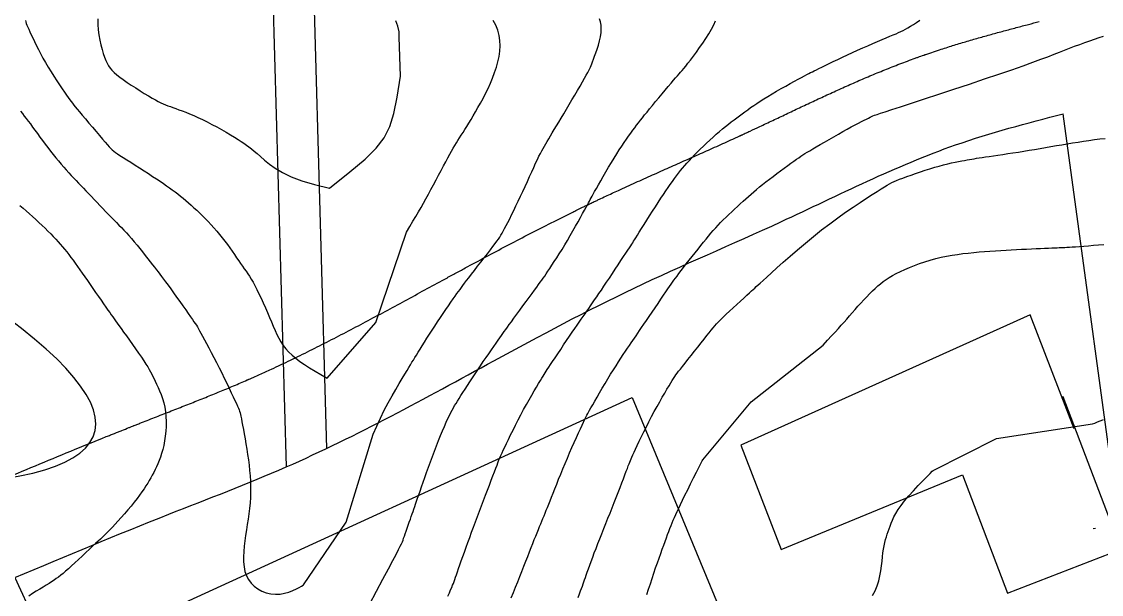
# Model space of a CAD drawing. Header units: millimetres. Extents: x 2899851 to 5794060, y -1331222 to -659598.
# Drawn here: x 3132783 to 3291428, y -836817 to -752620 of the extents above; entities that cross this region are included whole.
import ezdxf

# ---------------------------------------------------------------- set-up
doc = ezdxf.new("R2010")
doc.units = ezdxf.units.MM
doc.layers.add('b_WALL', color=137, linetype='Continuous', lineweight=25)
doc.layers.add('PDF_contours', color=7, linetype='Continuous')
doc.layers.add('ref', color=10, linetype='Continuous')

msp = doc.modelspace()

# ---------------------------------------------------------------- linework, layer by layer
at = {"layer": 'b_WALL', "color": 7, "extrusion": (0, 0, -1)}
msp.add_lwpolyline([(-3290560, -827142), (-3290231, -827184)], dxfattribs=at)
at = {"layer": 'PDF_contours', "color": 213, "lineweight": 25, "true_color": 0xd37cd5}
for points in [[(3133348, -752465), (3133398, -752666), (3133470, -752888), (3133566, -753137), (3133685, -753420), (3133829, -753746), (3134000, -754119), (3134196, -754547), (3134419, -755024), (3134669, -755546), (3134944, -756108), (3135245, -756704), (3135572, -757328), (3135924, -757976), (3136301, -758641), (3136702, -759318), (3137118, -759996), (3137539, -760663), (3137956, -761308), (3138359, -761919), (3138738, -762484), (3139083, -762993), (3139384, -763432), (3139637, -763797), (3139853, -764103), (3140048, -764372), (3140239, -764624), (3140442, -764881), (3140674, -765165), (3140950, -765497), (3141288, -765898), (3141697, -766382), (3142165, -766933), (3142670, -767528), (3143193, -768144), (3143715, -768757), (3144215, -769344), (3144674, -769881), (3145072, -770347), (3145396, -770723), (3145661, -771023), (3145888, -771265), (3146101, -771469), (3146320, -771654), (3146568, -771840), (3146866, -772044), (3147236, -772287), (3147694, -772583), (3148228, -772926), (3148820, -773305), (3149453, -773710), (3150108, -774129), (3150767, -774553), (3151413, -774969), (3152028, -775369), (3152598, -775742), (3153124, -776092), (3153613, -776422), (3154072, -776738), (3154505, -777044), (3154920, -777345), (3155322, -777645), (3155718, -777948), (3156112, -778260), (3156507, -778580), (3156903, -778911), (3157300, -779252), (3157701, -779606), (3158105, -779973), (3158513, -780353), (3158926, -780749), (3159345, -781160), (3159767, -781586), (3160191, -782025), (3160614, -782477), (3161034, -782941), (3161448, -783415), (3161856, -783899), (3162253, -784392), (3162639, -784891), (3163013, -785393), (3163374, -785893), (3163721, -786386), (3164055, -786867), (3164374, -787331), (3164679, -787774), (3164968, -788190), (3165243, -788578), (3165505, -788947), (3165760, -789309), (3166011, -789676), (3166263, -790060), (3166519, -790473), (3166783, -790927), (3167059, -791435), (3167350, -792004), (3167653, -792626), (3167964, -793289), (3168279, -793979), (3168593, -794685), (3168902, -795393), (3169202, -796092), (3169489, -796768), (3169761, -797412), (3170025, -798024), (3170292, -798607), (3170572, -799164), (3170875, -799697), (3171211, -800209), (3171589, -800704), (3172020, -801183), (3172513, -801651), (3173068, -802112), (3173685, -802571), (3174363, -803034), (3175102, -803505), (3175900, -803990), (3176757, -804493), (3177673, -805021)], [(3189314, -783557), (3189814, -782731), (3190273, -781969), (3190697, -781259), (3191094, -780585), (3191471, -779936), (3191835, -779297), (3192195, -778655), (3192556, -777996), (3192925, -777312), (3193299, -776609), (3193673, -775899), (3194044, -775193), (3194406, -774503), (3194756, -773839), (3195088, -773214), (3195398, -772639), (3195684, -772121), (3195949, -771653), (3196198, -771226), (3196436, -770828), (3196668, -770450), (3196899, -770079), (3197135, -769707), (3197380, -769322), (3197639, -768915), (3197911, -768483), (3198198, -768024), (3198499, -767537), (3198814, -767019), (3199141, -766468), (3199483, -765884), (3199837, -765263), (3200203, -764606), (3200575, -763915), (3200947, -763196), (3201310, -762452), (3201659, -761690), (3201985, -760913), (3202283, -760126), (3202546, -759334), (3202766, -758541), (3202935, -757750), (3203047, -756963), (3203092, -756182), (3203065, -755410), (3202957, -754649), (3202760, -753902), (3202467, -753170), (3202074, -752457)]]:
    msp.add_lwpolyline(points, dxfattribs=at)
at = {"layer": 'PDF_contours', "color": 32, "lineweight": 25, "true_color": 0xcc6928}
msp.add_lwpolyline([(3143985, -752238), (3143995, -753033), (3144051, -753819), (3144147, -754588), (3144276, -755330), (3144429, -756037), (3144601, -756699), (3144783, -757307), (3144969, -757852), (3145154, -758329), (3145346, -758747), (3145554, -759120), (3145789, -759461), (3146060, -759783), (3146379, -760100), (3146755, -760425), (3147198, -760772), (3147714, -761149), (3148289, -761550), (3148905, -761964), (3149544, -762381), (3150187, -762789), (3150815, -763178), (3151411, -763537), (3151957, -763855), (3152439, -764125), (3152865, -764351), (3153250, -764542), (3153606, -764706), (3153948, -764851), (3154288, -764985), (3154641, -765116), (3155020, -765253), (3155436, -765403), (3155890, -765568), (3156381, -765752), (3156909, -765956), (3157470, -766184), (3158066, -766437), (3158693, -766717), (3159350, -767028), (3160036, -767369), (3160738, -767734), (3161444, -768114), (3162140, -768501), (3162815, -768885), (3163455, -769259), (3164048, -769613), (3164580, -769939), (3165044, -770233), (3165454, -770504), (3165831, -770767), (3166193, -771037), (3166560, -771328), (3166953, -771655), (3167389, -772032), (3167891, -772474), (3168478, -772989), (3169187, -773562), (3170052, -774173), (3171111, -774802), (3172401, -775428), (3173958, -776031), (3175819, -776590), (3178020, -777085), (3180992, -774717), (3183243, -772823), (3184895, -771212), (3186069, -769690), (3186889, -768065), (3187475, -766144), (3187950, -763734), (3188436, -760642), (3188277, -754926), (3188247, -754117), (3188061, -753303), (3187752, -752495)], dxfattribs=at)
at = {"layer": 'PDF_contours', "color": 177, "lineweight": 25, "true_color": 0x293189}
for points in [[(3174200, -835411), (3180445, -826213), (3184454, -813250), (3184958, -812064), (3185504, -810893), (3186074, -809755), (3186652, -808663), (3187223, -807634), (3187768, -806682), (3188273, -805822), (3188720, -805071), (3189098, -804437), (3189416, -803905), (3189686, -803453), (3189921, -803059), (3190136, -802703), (3190341, -802362), (3190552, -802016), (3190780, -801642), (3191037, -801223), (3191322, -800761), (3191633, -800260), (3191967, -799726), (3192322, -799165), (3192694, -798581), (3193082, -797981), (3193482, -797369), (3193892, -796752), (3194305, -796136), (3194715, -795532), (3195116, -794947), (3195501, -794389), (3195863, -793868), (3196196, -793391), (3196493, -792967), (3196751, -792600), (3196981, -792277), (3197194, -791980), (3197405, -791691), (3197627, -791393), (3197872, -791069), (3198155, -790699), (3198488, -790268), (3198879, -789762), (3199318, -789197), (3199788, -788593), (3200273, -787969), (3200756, -787346), (3201222, -786744), (3201653, -786184), (3202034, -785685), (3202354, -785261), (3202619, -784901), (3202842, -784586), (3203035, -784297), (3203210, -784017), (3203379, -783726), (3203554, -783407), (3203748, -783041), (3203970, -782614), (3204219, -782128), (3204492, -781588), (3204784, -781002), (3205093, -780374), (3205415, -779711), (3205745, -779019), (3206082, -778305), (3206420, -777574), (3206758, -776837), (3207090, -776105), (3207414, -775388), (3207726, -774698), (3208023, -774045), (3208301, -773439), (3208557, -772893), (3208789, -772413), (3209002, -771988), (3209201, -771605), (3209394, -771251), (3209586, -770912), (3209784, -770574), (3209994, -770223), (3210222, -769846), (3210474, -769431), (3210749, -768977), (3211046, -768486), (3211365, -767959), (3211703, -767397), (3212060, -766801), (3212435, -766174), (3212826, -765516), (3213231, -764831), (3213643, -764131), (3214052, -763433), (3214449, -762751), (3214827, -762100), (3215175, -761495), (3215486, -760953), (3215750, -760487), (3215962, -760107), (3216129, -759797), (3216263, -759535), (3216375, -759298), (3216475, -759064), (3216574, -758811), (3216684, -758517), (3216815, -758160), (3216975, -757724), (3217155, -757219), (3217343, -756662), (3217525, -756069), (3217690, -755458), (3217826, -754845), (3217919, -754247), (3217957, -753681), (3217931, -753158), (3217844, -752677), (3217700, -752228)], [(3132622, -765801), (3132904, -766153), (3133182, -766503), (3133465, -766865), (3133760, -767250), (3134073, -767670), (3134403, -768120), (3134749, -768596), (3135108, -769091), (3135478, -769599), (3135857, -770116), (3136243, -770634), (3136633, -771148), (3137026, -771652), (3137419, -772146), (3137813, -772629), (3138205, -773099), (3138593, -773555), (3138977, -773997), (3139354, -774424), (3139725, -774835), (3140087, -775230), (3140443, -775613), (3140796, -775987), (3141150, -776359), (3141507, -776731), (3141871, -777110), (3142244, -777499), (3142630, -777902), (3143030, -778324), (3143442, -778760), (3143862, -779205), (3144286, -779653), (3144710, -780101), (3145131, -780542), (3145544, -780972), (3145945, -781385), (3146333, -781778), (3146709, -782157), (3147078, -782527), (3147442, -782897), (3147806, -783273), (3148173, -783662), (3148548, -784071), (3148934, -784508), (3149333, -784976), (3149740, -785468), (3150150, -785974), (3150556, -786484), (3150952, -786988), (3151331, -787475), (3151688, -787935), (3152016, -788359), (3152312, -788740), (3152584, -789089), (3152842, -789422), (3153096, -789752), (3153358, -790096), (3153638, -790469), (3153946, -790885), (3154293, -791359), (3154686, -791901), (3155114, -792496), (3155563, -793123), (3156018, -793762), (3156466, -794391), (3156890, -794991), (3157278, -795539), (3157614, -796017), (3157889, -796409), (3158112, -796731), (3158296, -797005), (3158456, -797252), (3158605, -797496), (3158757, -797757), (3158926, -798058), (3159125, -798421), (3159365, -798862), (3159643, -799377), (3159955, -799957), (3160293, -800593), (3160652, -801274), (3161026, -801992), (3161410, -802737), (3161797, -803499), (3162182, -804269), (3162559, -805034), (3162923, -805781), (3163268, -806496), (3163589, -807167), (3163879, -807779), (3164134, -808321), (3164347, -808778), (3164515, -809143), (3164645, -809436), (3164744, -809678), (3164821, -809895), (3164884, -810111), (3164941, -810350), (3165000, -810635), (3165070, -810990), (3165157, -811435), (3165259, -811962), (3165373, -812562), (3165495, -813221), (3165622, -813929), (3165750, -814674), (3165876, -815444), (3165996, -816229), (3166106, -817017), (3166205, -817808), (3166288, -818600), (3166355, -819394), (3166402, -820189), (3166427, -820984), (3166426, -821780), (3166399, -822576), (3166342, -823371), (3166261, -824167), (3166161, -824961), (3166048, -825756), (3165928, -826551), (3165805, -827345), (3165686, -828140), (3165577, -828935), (3165484, -829729), (3165416, -830515), (3165383, -831286), (3165395, -832034), (3165464, -832752), (3165598, -833432), (3165808, -834067), (3166104, -834648), (3166492, -835169), (3166963, -835624), (3167502, -836011), (3168097, -836325), (3168733, -836561), (3169396, -836715), (3170074, -836785), (3170752, -836764), (3171416, -836655), (3172048, -836478), (3172633, -836258), (3173151, -836020), (3173586, -835790), (3173919, -835592), (3174134, -835454), (3174213, -835399)]]:
    msp.add_lwpolyline(points, dxfattribs=at)
at = {"layer": 'PDF_contours', "color": 3, "lineweight": 25}
for points in [[(3183912, -838276), (3184938, -836345), (3185877, -834579), (3186682, -833061), (3187322, -831853), (3187808, -830929), (3188167, -830238), (3188423, -829732), (3188601, -829361), (3188725, -829077), (3188821, -828830), (3188914, -828571), (3189024, -828262), (3189150, -827903), (3189290, -827506), (3189439, -827083), (3189593, -826646), (3189747, -826206), (3189898, -825776), (3190042, -825365), (3190175, -824983), (3190301, -824620), (3190423, -824266), (3190547, -823906), (3190675, -823531), (3190814, -823126), (3190966, -822680), (3191135, -822180), (3191327, -821618), (3191538, -820999), (3191768, -820331), (3192015, -819622), (3192276, -818880), (3192551, -818113), (3192837, -817330), (3193132, -816539), (3193434, -815748), (3193740, -814966), (3194045, -814203), (3194345, -813466), (3194637, -812767), (3194917, -812112), (3195180, -811512), (3195422, -810975), (3195642, -810507), (3195843, -810097), (3196034, -809729), (3196220, -809390), (3196409, -809064), (3196608, -808737), (3196823, -808393), (3197060, -808019), (3197326, -807602), (3197619, -807144), (3197936, -806650), (3198276, -806125), (3198635, -805574), (3199010, -805002), (3199399, -804413), (3199800, -803813), (3200209, -803207), (3200621, -802602), (3201029, -802008), (3201427, -801431), (3201808, -800881), (3202167, -800365), (3202498, -799892), (3202793, -799469), (3203050, -799101), (3203278, -798774), (3203490, -798473), (3203698, -798178), (3203915, -797873), (3204153, -797542), (3204426, -797166), (3204744, -796728), (3205117, -796218), (3205535, -795649), (3205982, -795040), (3206444, -794411), (3206906, -793782), (3207355, -793173), (3207775, -792602), (3208151, -792089), (3208474, -791649), (3208751, -791270), (3208994, -790934), (3209214, -790626), (3209423, -790329), (3209634, -790024), (3209857, -789696), (3210105, -789327), (3210387, -788904), (3210701, -788429), (3211042, -787907), (3211406, -787343), (3211787, -786743), (3212181, -786111), (3212584, -785454), (3212990, -784776), (3213396, -784083), (3213794, -783388), (3214180, -782704), (3214547, -782043), (3214891, -781419), (3215204, -780844), (3215482, -780331), (3215718, -779894), (3215909, -779538), (3216066, -779249), (3216200, -779002), (3216325, -778776), (3216452, -778546), (3216594, -778292), (3216763, -777989), (3216972, -777616), (3217231, -777155), (3217533, -776617), (3217872, -776019), (3218239, -775376), (3218626, -774704), (3219025, -774021), (3219429, -773342), (3219828, -772683), (3220216, -772059), (3220592, -771471), (3220956, -770916), (3221306, -770394), (3221644, -769903), (3221968, -769441), (3222279, -769007), (3222576, -768600), (3222860, -768217), (3223138, -767849), (3223415, -767487), (3223700, -767123), (3223999, -766746), (3224319, -766348), (3224668, -765919), (3225052, -765451), (3225476, -764936), (3225929, -764388), (3226400, -763822), (3226875, -763252), (3227341, -762694), (3227788, -762165), (3228200, -761678), (3228567, -761250), (3228879, -760889), (3229147, -760583), (3229387, -760311), (3229612, -760052), (3229840, -759787), (3230083, -759496), (3230358, -759158), (3230679, -758755), (3231056, -758270), (3231480, -757715), (3231934, -757104), (3232405, -756451), (3232876, -755773), (3233333, -755083), (3233760, -754399), (3234142, -753733), (3234469, -753099), (3234744, -752499)], [(3132543, -779669), (3132996, -780053), (3133457, -780449), (3133924, -780860), (3134394, -781282), (3134863, -781711), (3135328, -782144), (3135783, -782576), (3136225, -783004), (3136651, -783424), (3137056, -783831), (3137437, -784225), (3137798, -784606), (3138140, -784980), (3138469, -785350), (3138787, -785720), (3139098, -786094), (3139405, -786476), (3139713, -786870), (3140024, -787281), (3140340, -787708), (3140663, -788153), (3140995, -788618), (3141337, -789103), (3141691, -789609), (3142059, -790137), (3142442, -790689), (3142840, -791262), (3143248, -791849), (3143657, -792438), (3144061, -793017), (3144451, -793576), (3144819, -794104), (3145159, -794590), (3145462, -795022), (3145724, -795394), (3145955, -795720), (3146167, -796019), (3146374, -796307), (3146588, -796605), (3146822, -796930), (3147089, -797301), (3147402, -797736), (3147768, -798247), (3148179, -798822), (3148619, -799439), (3149073, -800081), (3149527, -800727), (3149966, -801358), (3150376, -801955), (3150741, -802497), (3151052, -802972), (3151314, -803388), (3151536, -803761), (3151731, -804105), (3151907, -804435), (3152074, -804767), (3152244, -805115), (3152426, -805495), (3152626, -805918), (3152840, -806385), (3153060, -806894), (3153275, -807441), (3153478, -808025), (3153660, -808642), (3153812, -809290), (3153927, -809967), (3153996, -810670), (3154023, -811388), (3154011, -812115), (3153964, -812839), (3153888, -813552), (3153784, -814245), (3153659, -814908), (3153516, -815531), (3153358, -816109), (3153188, -816644), (3153007, -817142), (3152817, -817608), (3152618, -818049), (3152413, -818469), (3152203, -818876), (3151990, -819273), (3151773, -819668), (3151549, -820065), (3151312, -820467), (3151056, -820881), (3150777, -821311), (3150469, -821761), (3150126, -822236), (3149743, -822740), (3149318, -823276), (3148859, -823834), (3148381, -824400), (3147894, -824964), (3147412, -825511), (3146946, -826030), (3146510, -826508), (3146116, -826932), (3145772, -827296), (3145467, -827609), (3145188, -827888), (3144919, -828148), (3144645, -828407), (3144353, -828680), (3144027, -828982), (3143653, -829331), (3143221, -829736), (3142741, -830188), (3142227, -830672), (3141695, -831173), (3141157, -831676), (3140629, -832166), (3140126, -832628), (3139661, -833047), (3139246, -833412), (3138872, -833730), (3138526, -834009), (3138198, -834261), (3137875, -834495), (3137545, -834722), (3137195, -834950), (3136813, -835192), (3136391, -835453), (3135932, -835736), (3135444, -836039), (3134931, -836360), (3134403, -836700), (3133865, -837055)]]:
    msp.add_lwpolyline(points, dxfattribs=at)
at = {"layer": 'PDF_contours', "color": 67, "lineweight": 25, "true_color": 0x72732f}
msp.add_lwpolyline([(3195409, -837066), (3195634, -836566), (3195820, -836144), (3195974, -835787), (3196103, -835474), (3196217, -835189), (3196321, -834911), (3196425, -834623), (3196537, -834305), (3196663, -833939), (3196811, -833510), (3196980, -833021), (3197168, -832477), (3197374, -831886), (3197597, -831253), (3197834, -830585), (3198084, -829888), (3198345, -829169), (3198615, -828433), (3198894, -827684), (3199179, -826923), (3199470, -826153), (3199764, -825376), (3200061, -824594), (3200360, -823810), (3200658, -823026), (3200955, -822246), (3201245, -821479), (3201526, -820738), (3201793, -820034), (3202041, -819378), (3202266, -818782), (3202464, -818258), (3202630, -817816), (3202764, -817463), (3202871, -817181), (3202964, -816945), (3203052, -816732), (3203144, -816518), (3203252, -816279), (3203386, -815992), (3203555, -815631), (3203767, -815180), (3204021, -814646), (3204311, -814040), (3204632, -813378), (3204981, -812671), (3205351, -811933), (3205738, -811177), (3206138, -810415), (3206545, -809661), (3206952, -808924), (3207353, -808214), (3207739, -807540), (3208105, -806912), (3208442, -806339), (3208744, -805830), (3209003, -805395), (3209216, -805038), (3209393, -804742), (3209548, -804486), (3209695, -804247), (3209848, -804005), (3210021, -803738), (3210229, -803423), (3210484, -803038), (3210797, -802570), (3211160, -802029), (3211560, -801434), (3211985, -800802), (3212423, -800153), (3212862, -799505), (3213290, -798875), (3213693, -798282), (3214064, -797740), (3214404, -797245), (3214718, -796789), (3215013, -796363), (3215294, -795958), (3215566, -795567), (3215835, -795180), (3216105, -794790), (3216383, -794389), (3216671, -793972), (3216970, -793536), (3217284, -793077), (3217614, -792591), (3217964, -792075), (3218334, -791526), (3218727, -790939), (3219144, -790314), (3219575, -789665), (3220010, -789009), (3220437, -788362), (3220846, -787742), (3221227, -787165), (3221567, -786649), (3221856, -786210), (3222087, -785858), (3222272, -785577), (3222426, -785342), (3222563, -785130), (3222700, -784916), (3222851, -784678), (3223031, -784390), (3223257, -784031), (3223539, -783581), (3223871, -783053), (3224242, -782462), (3224641, -781828), (3225059, -781166), (3225485, -780495), (3225908, -779832), (3226318, -779194), (3226707, -778595), (3227074, -778035), (3227424, -777510), (3227758, -777018), (3228079, -776553), (3228390, -776113), (3228695, -775694), (3228995, -775292), (3229293, -774904), (3229593, -774525), (3229900, -774152), (3230215, -773781), (3230544, -773407), (3230889, -773026), (3231255, -772635), (3231645, -772229), (3232062, -771805), (3232501, -771368), (3232957, -770923), (3233425, -770476), (3233899, -770031), (3234375, -769594), (3234848, -769172), (3235310, -768768), (3235760, -768387), (3236197, -768028), (3236623, -767687), (3237040, -767362), (3237451, -767050), (3237857, -766746), (3238260, -766450), (3238661, -766156), (3239065, -765864), (3239475, -765569), (3239898, -765270), (3240340, -764964), (3240808, -764650), (3241307, -764323), (3241843, -763982), (3242423, -763625), (3243049, -763251), (3243707, -762866), (3244380, -762479), (3245051, -762100), (3245704, -761735), (3246320, -761394), (3246883, -761085), (3247376, -760817), (3247787, -760596), (3248132, -760412), (3248429, -760257), (3248700, -760118), (3248964, -759986), (3249242, -759850), (3249554, -759698), (3249921, -759519), (3250357, -759307), (3250861, -759063), (3251424, -758790), (3252038, -758495), (3252696, -758182), (3253390, -757855), (3254112, -757519), (3254854, -757179), (3255609, -756838), (3256365, -756502), (3257113, -756174), (3257842, -755857), (3258541, -755556), (3259200, -755274), (3259808, -755016), (3260355, -754785), (3260833, -754583), (3261255, -754403), (3261633, -754237), (3261982, -754075), (3262318, -753911), (3262655, -753735), (3263006, -753537), (3263388, -753311), (3263810, -753049), (3264272, -752754), (3264767, -752431)], dxfattribs=at)
at = {"layer": 'PDF_contours', "color": 242, "lineweight": 25, "true_color": 0xcc2026}
msp.add_lwpolyline([(3204720, -837296), (3205040, -836536), (3205362, -835761), (3205679, -834982), (3205990, -834205), (3206294, -833437), (3206589, -832682), (3206874, -831948), (3207148, -831239), (3207410, -830563), (3207658, -829924), (3207892, -829326), (3208112, -828769), (3208320, -828247), (3208516, -827757), (3208703, -827294), (3208882, -826856), (3209053, -826437), (3209218, -826034), (3209379, -825643), (3209538, -825255), (3209699, -824862), (3209865, -824456), (3210038, -824028), (3210223, -823570), (3210422, -823074), (3210638, -822530), (3210874, -821933), (3211129, -821288), (3211401, -820601), (3211688, -819879), (3211990, -819130), (3212304, -818360), (3212629, -817576), (3212963, -816785), (3213304, -815995), (3213645, -815218), (3213980, -814465), (3214303, -813750), (3214607, -813084), (3214885, -812479), (3215130, -811949), (3215337, -811505), (3215500, -811154), (3215630, -810877), (3215740, -810650), (3215843, -810447), (3215951, -810245), (3216076, -810018), (3216233, -809741), (3216433, -809391), (3216686, -808949), (3216987, -808425), (3217328, -807835), (3217699, -807196), (3218093, -806523), (3218501, -805833), (3218914, -805142), (3219325, -804468), (3219725, -803822), (3220113, -803208), (3220486, -802627), (3220844, -802079), (3221184, -801565), (3221505, -801084), (3221807, -800638), (3222086, -800225), (3222344, -799846), (3222587, -799489), (3222823, -799141), (3223063, -798790), (3223313, -798423), (3223582, -798027), (3223880, -797590), (3224214, -797099), (3224590, -796547), (3224998, -795945), (3225427, -795314), (3225863, -794671), (3226295, -794035), (3226710, -793424), (3227095, -792856), (3227439, -792350), (3227732, -791918), (3227984, -791548), (3228207, -791223), (3228416, -790926), (3228622, -790637), (3228839, -790340), (3229080, -790017), (3229358, -789651), (3229683, -789228), (3230048, -788755), (3230445, -788245), (3230864, -787709), (3231296, -787159), (3231731, -786607), (3232161, -786064), (3232576, -785544), (3232970, -785053), (3233344, -784592), (3233704, -784154), (3234057, -783736), (3234406, -783331), (3234757, -782936), (3235116, -782545), (3235487, -782153), (3235875, -781757), (3236278, -781359), (3236690, -780959), (3237110, -780561), (3237532, -780167), (3237953, -779778), (3238370, -779398), (3238778, -779029), (3239176, -778671), (3239567, -778321), (3239958, -777977), (3240356, -777632), (3240765, -777285), (3241193, -776930), (3241644, -776563), (3242127, -776180), (3242642, -775780), (3243182, -775368), (3243733, -774953), (3244285, -774542), (3244824, -774146), (3245340, -773770), (3245818, -773425), (3246248, -773118), (3246623, -772854), (3246954, -772624), (3247260, -772418), (3247558, -772224), (3247865, -772030), (3248201, -771826), (3248581, -771598), (3249024, -771336), (3249542, -771032), (3250125, -770692), (3250756, -770326), (3251420, -769942), (3252102, -769552), (3252785, -769164), (3253453, -768789), (3254091, -768435), (3254686, -768112), (3255233, -767819), (3255732, -767556), (3256182, -767323), (3256582, -767119), (3256930, -766944), (3257227, -766797), (3257470, -766677), (3257669, -766580), (3257865, -766492), (3258111, -766395), (3258459, -766270), (3258962, -766098), (3259671, -765863), (3260638, -765545), (3261916, -765127), (3263534, -764597), (3265435, -763974), (3267538, -763282), (3269762, -762548), (3272029, -761796), (3274256, -761052), (3276365, -760340), (3278275, -759687), (3279925, -759111), (3281332, -758608), (3282534, -758167), (3283568, -757778), (3284471, -757431), (3285279, -757114), (3286030, -756819), (3286761, -756533), (3287500, -756250), (3288247, -755971), (3288991, -755700), (3289723, -755441), (3290433, -755199), (3291111, -754977), (3291747, -754781)], dxfattribs=at)
at = {"layer": 'PDF_contours', "color": 175, "lineweight": 25, "true_color": 0x4553a5}
msp.add_lwpolyline([(3214569, -837269), (3214753, -836752), (3214911, -836308), (3215047, -835925), (3215168, -835587), (3215279, -835276), (3215387, -834975), (3215497, -834668), (3215615, -834338), (3215747, -833968), (3215898, -833544), (3216069, -833067), (3216257, -832542), (3216464, -831973), (3216687, -831366), (3216926, -830724), (3217180, -830052), (3217448, -829354), (3217729, -828636), (3218021, -827900), (3218321, -827151), (3218627, -826391), (3218936, -825625), (3219245, -824856), (3219553, -824087), (3219857, -823323), (3220154, -822567), (3220440, -821828), (3220714, -821116), (3220972, -820441), (3221211, -819810), (3221428, -819235), (3221619, -818725), (3221782, -818288), (3221917, -817930), (3222029, -817634), (3222128, -817377), (3222225, -817139), (3222327, -816897), (3222446, -816629), (3222589, -816313), (3222767, -815928), (3222986, -815458), (3223244, -814909), (3223536, -814295), (3223858, -813627), (3224204, -812919), (3224571, -812183), (3224953, -811431), (3225346, -810678), (3225744, -809933), (3226142, -809208), (3226533, -808510), (3226911, -807848), (3227269, -807230), (3227602, -806665), (3227902, -806162), (3228164, -805729), (3228385, -805370), (3228575, -805068), (3228749, -804804), (3228921, -804555), (3229107, -804302), (3229319, -804023), (3229573, -803697), (3229883, -803303), (3230258, -802828), (3230686, -802286), (3231152, -801696), (3231638, -801081), (3232129, -800461), (3232606, -799858), (3233054, -799291), (3233457, -798782), (3233802, -798346), (3234102, -797971), (3234372, -797641), (3234630, -797338), (3234893, -797045), (3235176, -796745), (3235496, -796420), (3235871, -796054), (3236310, -795634), (3236801, -795173), (3237323, -794687), (3237857, -794194), (3238383, -793710), (3238882, -793254), (3239334, -792842), (3239719, -792491), (3240026, -792211), (3240277, -791983), (3240501, -791779), (3240727, -791573), (3240987, -791337), (3241309, -791044), (3241723, -790667), (3242259, -790178), (3242939, -789560), (3243751, -788826), (3244676, -787999), (3245696, -787102), (3246789, -786155), (3247938, -785184), (3249123, -784209), (3250324, -783253), (3251524, -782336), (3252704, -781466), (3253848, -780650), (3254940, -779893), (3255965, -779201), (3256904, -778580), (3257742, -778035), (3258463, -777573), (3259057, -777196), (3259544, -776892), (3259952, -776647), (3260308, -776447), (3260640, -776278), (3260974, -776124), (3261339, -775971), (3261761, -775805), (3262261, -775615), (3262832, -775404), (3263459, -775177), (3264129, -774942), (3264826, -774704), (3265536, -774469), (3266245, -774245), (3266939, -774036), (3267606, -773849), (3268242, -773683), (3268845, -773535), (3269414, -773405), (3269949, -773291), (3270446, -773190), (3270905, -773101), (3271324, -773023), (3271705, -772953), (3272059, -772889), (3272399, -772829), (3272741, -772772), (3273096, -772714), (3273481, -772653), (3273908, -772587), (3274391, -772515), (3274941, -772434), (3275553, -772344), (3276217, -772246), (3276925, -772141), (3277669, -772030), (3278439, -771913), (3279227, -771791), (3280023, -771665), (3280821, -771535), (3281619, -771402), (3282417, -771267), (3283215, -771131), (3284013, -770994), (3284811, -770857), (3285609, -770721), (3286408, -770586), (3287206, -770454), (3288004, -770325), (3288801, -770201), (3289599, -770083), (3290397, -769973), (3291195, -769872), (3291992, -769782)], dxfattribs=at)
at = {"layer": 'PDF_contours', "color": 219, "lineweight": 25, "true_color": 0x642065}
msp.add_lwpolyline([(3177673, -805021), (3184832, -796831), (3189314, -783557)], dxfattribs=at)
at = {"layer": 'PDF_contours', "color": 114, "lineweight": 25, "true_color": 0x129a48}
msp.add_lwpolyline([(3224650, -836833), (3224901, -836041), (3225158, -835249), (3225419, -834462), (3225680, -833687), (3225940, -832928), (3226196, -832191), (3226446, -831482), (3226686, -830806), (3226914, -830168), (3227129, -829573), (3227331, -829018), (3227522, -828499), (3227703, -828012), (3227878, -827551), (3228046, -827115), (3228211, -826697), (3228373, -826295), (3228536, -825902), (3228705, -825506), (3228888, -825092), (3229091, -824645), (3229321, -824152), (3229585, -823598), (3229891, -822968), (3230245, -822248), (3230648, -821435), (3231081, -820568), (3231517, -819696), (3231932, -818871), (3232299, -818142), (3232593, -817559), (3232788, -817172), (3232859, -817032), (3239952, -808501), (3250531, -800182), (3251199, -799470), (3251787, -798834), (3252309, -798262), (3252779, -797741), (3253209, -797256), (3253614, -796796), (3254008, -796345), (3254403, -795891), (3254812, -795425), (3255232, -794948), (3255660, -794467), (3256092, -793988), (3256525, -793517), (3256953, -793060), (3257375, -792623), (3257785, -792212), (3258182, -791832), (3258573, -791480), (3258967, -791149), (3259372, -790837), (3259799, -790537), (3260256, -790244), (3260752, -789955), (3261296, -789663), (3261895, -789366), (3262544, -789066), (3263236, -788769), (3263963, -788477), (3264719, -788197), (3265496, -787931), (3266287, -787686), (3267085, -787465), (3267884, -787271), (3268682, -787104), (3269480, -786959), (3270278, -786835), (3271076, -786728), (3271873, -786636), (3272671, -786555), (3273468, -786484), (3274265, -786418), (3275060, -786359), (3275852, -786304), (3276638, -786254), (3277417, -786208), (3278188, -786165), (3278948, -786125), (3279697, -786088), (3280430, -786053), (3281142, -786019), (3281826, -785988), (3282475, -785960), (3283080, -785933), (3283635, -785910), (3284133, -785889), (3284566, -785872), (3284932, -785857), (3285245, -785844), (3285526, -785832), (3285795, -785819), (3286070, -785804), (3286371, -785787), (3286720, -785765), (3287134, -785737), (3287629, -785704), (3288199, -785663), (3288833, -785617), (3289521, -785564), (3290252, -785506), (3291016, -785443), (3291800, -785375)], dxfattribs=at)
at = {"layer": 'PDF_contours', "color": 52, "lineweight": 25, "true_color": 0xc7c82d}
msp.add_lwpolyline([(3257792, -836990), (3258177, -836275), (3258483, -835543), (3258719, -834802), (3258898, -834062), (3259030, -833332), (3259128, -832621), (3259204, -831939), (3259271, -831294), (3259339, -830696), (3259418, -830151), (3259511, -829653), (3259614, -829195), (3259726, -828767), (3259846, -828361), (3259973, -827968), (3260105, -827581), (3260240, -827189), (3260379, -826785), (3260534, -826363), (3260716, -825915), (3260940, -825435), (3261219, -824916), (3261565, -824352), (3261991, -823736), (3262511, -823062), (3263129, -822331), (3263808, -821572), (3264506, -820826), (3265176, -820129), (3265775, -819520), (3266258, -819038), (3266581, -818721), (3266698, -818607), (3276019, -813878), (3290136, -811760), (3290462, -811626), (3290774, -811501), (3291084, -811375), (3291405, -811242), (3291748, -811092)], dxfattribs=at)
at = {"layer": 'PDF_contours', "color": 67, "lineweight": 25, "true_color": 0x72732f}
msp.add_ellipse((1683737, -389146), major_axis=(-1459747, 423947), ratio=0.0559655, start_param=2.9780363, end_param=3.3361525, dxfattribs=at)
at = {"layer": 'ref', "color": 116, "true_color": 0x136734}
for p, q in [((3168384, -701395), (3171644, -818083)), ((3174382, -701227), (3177571, -815370)), ((3294873, -832698), (3285833, -766169)), ((3131805, -834335), (3144331, -861465))]:
    msp.add_line(p, q, dxfattribs=at)
at = {"layer": 'ref', "color": 2, "true_color": 0xf1eb1f}
for p, q in [((3148816, -841624), (3222509, -807888)), ((3222509, -807888), (3260555, -899984))]:
    msp.add_line(p, q, dxfattribs=at)
at = {"layer": 'ref', "extrusion": (0, 0, -1)}
for points in [[(-3287424, -812487), (-3280944, -795720), (-3238467, -814895), (-3244391, -830222), (-3271012, -819250)], [(-3271012, -819250), (-3277616, -836630), (-3294328, -830172), (-3285790, -807787), (-3285631, -807848)]]:
    msp.add_lwpolyline(points, dxfattribs=at)
at = {"layer": 'ref', "color": 116, "true_color": 0x136734}
msp.add_open_spline([(3126388, -821425), (3127474, -820970), (3128561, -820514), (3131364, -819339), (3133082, -818620), (3136531, -817184), (3138262, -816468), (3141736, -815040), (3143480, -814329), (3145429, -813543), (3145626, -813464), (3146219, -813225), (3146615, -813067), (3147180, -812841), (3147349, -812774), (3147855, -812571), (3148193, -812437), (3148661, -812251), (3148791, -812199), (3149015, -812111), (3149109, -812073), (3149244, -812020), (3149284, -812004), (3149415, -811953), (3149506, -811917), (3149778, -811809), (3149959, -811738), (3150501, -811524), (3150862, -811383), (3151957, -810953), (3152689, -810666), (3154144, -810097), (3154866, -809815), (3156302, -809251), (3157014, -808970), (3158429, -808410), (3159131, -808130), (3160523, -807569), (3161214, -807289), (3162584, -806725), (3163262, -806443), (3164607, -805874), (3165274, -805588), (3165964, -805287), (3165995, -805273), (3166062, -805244), (3166098, -805228), (3166170, -805197), (3166206, -805181), (3166314, -805133), (3166386, -805102), (3166602, -805006), (3166746, -804943), (3167179, -804751), (3167467, -804622), (3168332, -804232), (3168908, -803969), (3170425, -803266), (3171366, -802821), (3173250, -801915), (3174193, -801452), (3176083, -800512), (3177029, -800034), (3178925, -799064), (3179875, -798572), (3181780, -797576), (3182734, -797072), (3184649, -796053), (3185608, -795538), (3187534, -794500), (3188501, -793977), (3190440, -792924), (3191413, -792394), (3193367, -791330), (3194348, -790796), (3195458, -790193), (3195582, -790125), (3195832, -789990), (3195956, -789922), (3196330, -789719), (3196580, -789583), (3197330, -789177), (3197831, -788906), (3199336, -788093), (3200345, -787550), (3202370, -786468), (3203388, -785927), (3205433, -784850), (3206461, -784313), (3208527, -783244), (3209566, -782712), (3211657, -781657), (3212708, -781132), (3213954, -780520), (3214143, -780427), (3214710, -780150), (3215088, -779966), (3215629, -779705), (3215790, -779628), (3216039, -779508), (3216127, -779466), (3216390, -779340), (3216566, -779256), (3216780, -779153), (3216819, -779135), (3216897, -779098), (3216936, -779079), (3217052, -779024), (3217130, -778987), (3217363, -778876), (3217518, -778803), (3217984, -778583), (3218294, -778437), (3219223, -778003), (3219841, -777716), (3221300, -777045), (3222138, -776663), (3223809, -775907), (3224642, -775534), (3226298, -774793), (3227123, -774426), (3228763, -773697), (3229580, -773336), (3231203, -772615), (3232010, -772256), (3233614, -771540), (3234412, -771183), (3235996, -770468), (3236783, -770111), (3237686, -769697), (3237807, -769641), (3237991, -769557), (3238054, -769528), (3238169, -769475), (3238221, -769451), (3238320, -769405), (3238366, -769384), (3238441, -769349), (3238470, -769336), (3238528, -769309), (3238557, -769295), (3238645, -769255), (3238703, -769228), (3238878, -769147), (3238995, -769093), (3239345, -768930), (3239580, -768821), (3240284, -768492), (3240756, -768270), (3241867, -767747), (3242507, -767445), (3243797, -766834), (3244446, -766526), (3245753, -765907), (3246411, -765595), (3247737, -764970), (3248405, -764657), (3249751, -764029), (3250429, -763715), (3251796, -763087), (3252485, -762774), (3253875, -762151), (3254576, -761840), (3255990, -761224), (3256702, -760917), (3258141, -760311), (3258867, -760011), (3260333, -759420), (3261072, -759128), (3262566, -758554), (3263320, -758272), (3264220, -757945), (3264359, -757895), (3264777, -757745), (3265057, -757646), (3265362, -757540), (3265386, -757531), (3265434, -757514), (3265458, -757506), (3265531, -757481), (3265579, -757464), (3265724, -757414), (3265820, -757381), (3266109, -757281), (3266302, -757216), (3266878, -757020), (3267262, -756893), (3268290, -756556), (3268933, -756352), (3270213, -755953), (3270850, -755760), (3272117, -755383), (3272748, -755200), (3274002, -754842), (3274626, -754667), (3275866, -754324), (3276482, -754156), (3277707, -753827), (3278316, -753665), (3279526, -753346), (3280126, -753188), (3281254, -752894), (3281783, -752756), (3282308, -752620)], degree=3, knots=[0, 0, 0, 0, 3531.5753023, 3531.5753023, 9087.0078503, 9087.0078503, 14642.4403984, 14642.4403984, 20197.8729464, 20197.8729464, 20824.1700944, 20824.1700944, 22076.7643905, 22076.7643905, 22610.2408479, 22610.2408479, 23677.1937626, 23677.1937626, 24087.1333728, 24087.1333728, 24383.5230242, 24383.5230242, 24510.3706868, 24510.3706868, 24796.3470507, 24796.3470507, 25368.2997784, 25368.2997784, 26512.2052338, 26512.2052338, 28854.5328734, 28854.5328734, 31196.860513, 31196.860513, 33539.1881525, 33539.1881525, 35881.5157921, 35881.5157921, 38223.8434316, 38223.8434316, 40566.1710712, 40566.1710712, 42908.4987108, 42908.4987108, 43017.950759, 43017.950759, 43145.9293982, 43145.9293982, 43273.9080374, 43273.9080374, 43529.8653157, 43529.8653157, 44041.7798724, 44041.7798724, 45065.6089857, 45065.6089857, 47113.2672124, 47113.2672124, 50449.3129767, 50449.3129767, 53785.358741, 53785.358741, 57121.4045054, 57121.4045054, 60457.4502697, 60457.4502697, 63793.496034, 63793.496034, 67129.5417983, 67129.5417983, 70465.5875626, 70465.5875626, 73801.6333269, 73801.6333269, 77137.6790913, 77137.6790913, 77559.0044022, 77559.0044022, 77980.3297131, 77980.3297131, 78822.980335, 78822.980335, 80508.2815787, 80508.2815787, 83878.8840661, 83878.8840661, 87249.4865535, 87249.4865535, 90620.0890409, 90620.0890409, 93990.6915283, 93990.6915283, 97361.2940158, 97361.2940158, 97962.1834392, 97962.1834392, 99163.962286, 99163.962286, 99673.2939867, 99673.2939867, 99950.2704096, 99950.2704096, 100504.2232554, 100504.2232554, 100626.6717918, 100626.6717918, 100749.1203283, 100749.1203283, 100994.0174012, 100994.0174012, 101483.811547, 101483.811547, 102463.3998387, 102463.3998387, 104422.5764221, 104422.5764221, 107098.1242371, 107098.1242371, 109773.672052, 109773.672052, 112449.219867, 112449.219867, 115124.7676819, 115124.7676819, 117800.3154969, 117800.3154969, 120475.8633118, 120475.8633118, 123151.4111267, 123151.4111267, 123567.9759782, 123567.9759782, 123782.4257902, 123782.4257902, 123962.7414543, 123962.7414543, 124121.3686826, 124121.3686826, 124221.5806712, 124221.5806712, 124321.7926598, 124321.7926598, 124522.2166369, 124522.2166369, 124923.0645912, 124923.0645912, 125724.7604998, 125724.7604998, 127328.152317, 127328.152317, 129480.2621519, 129480.2621519, 131632.3719868, 131632.3719868, 133784.4818218, 133784.4818218, 135936.5916567, 135936.5916567, 138088.7014916, 138088.7014916, 140240.8113265, 140240.8113265, 142392.9211615, 142392.9211615, 144545.0309964, 144545.0309964, 146697.1408313, 146697.1408313, 148849.2506663, 148849.2506663, 151001.3605012, 151001.3605012, 151393.8102903, 151393.8102903, 152178.7098684, 152178.7098684, 152246.189116, 152246.189116, 152313.6683636, 152313.6683636, 152448.6268587, 152448.6268587, 152718.5438491, 152718.5438491, 153258.3778297, 153258.3778297, 154338.0457911, 154338.0457911, 156158.3845588, 156158.3845588, 157978.7233265, 157978.7233265, 159799.0620942, 159799.0620942, 161619.4008618, 161619.4008618, 163439.7396295, 163439.7396295, 165260.0783972, 165260.0783972, 167080.4171649, 167080.4171649, 168704.0304684, 168704.0304684, 168704.0304684, 168704.0304684], dxfattribs=at)
msp.add_spline([(3131805, -834335), (3154412, -825031), (3171644, -818083), (3202163, -802483), (3222776, -791805), (3244333, -782049), (3269983, -770755), (3285833, -766169)], degree=3, dxfattribs=at)

doc.saveas('drawing.dxf')
